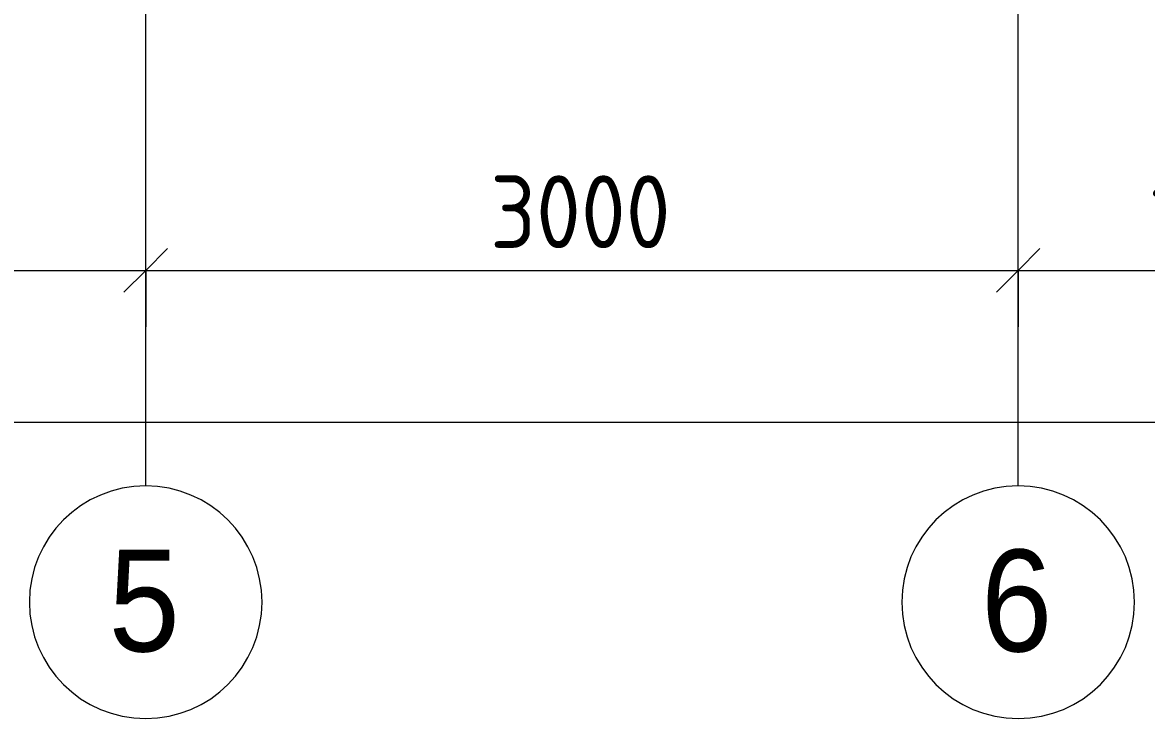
# Model space of a CAD drawing. Header units: millimetres. Extents: x -2766 to 205613, y -8553 to 29000.
# Drawn here: x 13586 to 17451, y -2706 to -313 of the extents above; entities that cross this region are included whole.
import ezdxf

# ---------------------------------------------------------------- set-up
doc = ezdxf.new("R2010")
doc.units = ezdxf.units.MM
for name, color, linetype, lineweight in [('A-ANNO-DIMS', 7, 'Continuous', 9), ('A-ANNO-DIMS-100', 7, 'Continuous', 9), ('Оси', 7, 'Continuous', 9), ('Оси-1', 7, 'Continuous', 20)]:
    doc.layers.add(name, color=color, linetype=linetype, lineweight=lineweight)
doc.styles.add('Arial', font='arial.ttf', dxfattribs={"width": 0.9, "height": 350})
doc.styles.add('ISOCPEUR', font='isocpeur.ttf', dxfattribs={"width": 0.9, "height": 250})
doc.dimstyles.new('ISO-2_5_0_9К_БОЛЬШОЙ', dxfattribs={"dimscale": 304.8, "dimtxt": 248.995294, "dimasz": 0.492126, "dimexe": 0.393701, "dimexo": 0.984252, "dimgap": 0, "dimtad": 1, "dimdec": 0, "dimrnd": 10, "dimzin": 0, "dimdsep": 46, "dimtxsty": 'ISOCPEUR', "dimblk1": 'OBLIQUE', "dimblk2": 'OBLIQUE', "dimsah": 1, "dimcen": 0.09, "dimdle": 0.393701, "dimazin": 0, "dimtfac": 1, "dimtdec": 4, "dimtix": 1, "dimtmove": 0, "dimatfit": 3, "dimfxl": 1, "dimtvp": 1, "dimtolj": 1, "dimtzin": 0, "dimarcsym": 2})

# ---------------------------------------------------------------- blocks, each defined once
blk = doc.blocks.new('Ось сетки - D8-29747960-План расстановки мебели и оборудования 2 этажа в осях 1-12')
at = {"layer": 'Оси-1'}
for start, end in [(360, 180), (180, 360)]:
    blk.add_arc((0, 0), 4, start, end, dxfattribs=at)
blk = doc.blocks.new('DIMBLOCK4-План расстановки мебели и оборудования 2 этажа в осях 1-12')
at = {"layer": 'A-ANNO-DIMS-100'}
for p, q in [((12510, -1359.1), (12510, -1045.2)), ((14010, -1359.1), (14010, -1045.2)), ((12510, -1165.2), (14010, -1165.2)), ((12510, -1165.2), (12510, -1359.1)), ((14010, -1165.2), (14010, -1359.1))]:
    blk.add_line(p, q, dxfattribs=at)
at = {"layer": 'A-ANNO-DIMS-100', "lineweight": 20}
for p, q in [((12510, -1165.2), (12585, -1090.2)), ((14010, -1165.2), (14085, -1090.2)), ((12510, -1165.2), (12435, -1240.2)), ((14010, -1165.2), (13935, -1240.2))]:
    blk.add_line(p, q, dxfattribs=at)
at = {"layer": 'A-ANNO-DIMS-100', "color": 0, "insert": (12965.5, -838.6), "char_height": 250, "width": 706.764, "attachment_point": 1, "line_spacing_factor": 1.149209, "style": 'ISOCPEUR'}
blk.add_mtext('1500', dxfattribs=at)
blk = doc.blocks.new('_Oblique')
at = {"color": 0, "linetype": 'ByBlock', "lineweight": -2}
blk.add_line((-0.5, -0.5), (0.5, 0.5), dxfattribs=at)
blk = doc.blocks.new('DIMBLOCK5-План расстановки мебели и оборудования 2 этажа в осях 1-12')
at = {"layer": 'A-ANNO-DIMS-100'}
for p, q in [((14010, -1359.1), (14010, -1045.2)), ((17010, -1359.1), (17010, -1045.2)), ((14010, -1165.2), (17010, -1165.2)), ((14010, -1165.2), (14010, -1359.1)), ((17010, -1165.2), (17010, -1359.1))]:
    blk.add_line(p, q, dxfattribs=at)
at = {"layer": 'A-ANNO-DIMS-100', "lineweight": 20}
for p, q in [((14010, -1165.2), (14085, -1090.2)), ((17010, -1165.2), (17085, -1090.2)), ((14010, -1165.2), (13935, -1240.2)), ((17010, -1165.2), (16935, -1240.2))]:
    blk.add_line(p, q, dxfattribs=at)
at = {"layer": 'A-ANNO-DIMS-100', "color": 0, "insert": (15194, -838.6), "char_height": 250, "width": 758.478, "attachment_point": 1, "line_spacing_factor": 1.149209, "style": 'ISOCPEUR'}
blk.add_mtext('3000', dxfattribs=at)
blk = doc.blocks.new('DIMBLOCK6-План расстановки мебели и оборудования 2 этажа в осях 1-12')
at = {"layer": 'A-ANNO-DIMS-100'}
for p, q in [((17010, -1359.1), (17010, -1045.2)), ((18510, -1359.1), (18510, -1045.2)), ((17010, -1165.2), (18510, -1165.2)), ((17010, -1165.2), (17010, -1359.1)), ((18510, -1165.2), (18510, -1359.1))]:
    blk.add_line(p, q, dxfattribs=at)
at = {"layer": 'A-ANNO-DIMS-100', "lineweight": 20}
for p, q in [((17010, -1165.2), (17085, -1090.2)), ((18510, -1165.2), (18585, -1090.2)), ((17010, -1165.2), (16935, -1240.2)), ((18510, -1165.2), (18435, -1240.2))]:
    blk.add_line(p, q, dxfattribs=at)
at = {"layer": 'A-ANNO-DIMS-100', "color": 0, "insert": (17465.5, -838.6), "char_height": 250, "width": 706.764, "attachment_point": 1, "line_spacing_factor": 1.149209, "style": 'ISOCPEUR'}
blk.add_mtext('1500', dxfattribs=at)
blk = doc.blocks.new('DIMBLOCK25-План расстановки мебели и оборудования 2 этажа в осях 1-12')
at = {"layer": 'A-ANNO-DIMS-100'}
for p, q in [((110, -1880.8), (110, -1566.8)), ((38310, -1880.8), (38310, -1566.8)), ((-10, -1686.8), (38430, -1686.8)), ((110, -1686.8), (110, -1880.8)), ((38310, -1686.8), (38310, -1880.8))]:
    blk.add_line(p, q, dxfattribs=at)
at = {"layer": 'A-ANNO-DIMS-100', "lineweight": 20}
for p, q in [((110, -1686.8), (185, -1611.8)), ((38310, -1686.8), (38385, -1611.8)), ((110, -1686.8), (35, -1761.8)), ((38310, -1686.8), (38235, -1761.8))]:
    blk.add_line(p, q, dxfattribs=at)
at = {"layer": 'A-ANNO-DIMS-100', "color": 0, "insert": (18815, -1360.2), "char_height": 250, "width": 948.097, "attachment_point": 1, "line_spacing_factor": 1.149209, "style": 'ISOCPEUR'}
blk.add_mtext('38200', dxfattribs=at)

msp = doc.modelspace()

# ---------------------------------------------------------------- linework, layer by layer
at = {"layer": 'Оси'}
for p, q in [((14010, -1906.3), (14010, 593.7)), ((17010, -1906.3), (17010, 593.7))]:
    msp.add_line(p, q, dxfattribs=at)

# ---------------------------------------------------------------- block references
at = {"layer": 'Оси-1', "xscale": 99.99999999999993, "yscale": 99.99999999999993, "zscale": 99.99999999999993}
for p in [(14010, -2306.3), (17010, -2306.3)]:
    msp.add_blockref('Ось сетки - D8-29747960-План расстановки мебели и оборудования 2 этажа в осях 1-12', p, dxfattribs=at)

# ---------------------------------------------------------------- texts
at = {"layer": 'Оси', "char_height": 350, "width": 303.038, "attachment_point": 1, "style": 'Arial'}
for s, insert in [('\\fArial|b0|i0|c204|p34|;\\W.9;5', (13882.5, -2125.6)), ('\\fArial|b0|i0|c204|p34|;\\W.9;6', (16882.5, -2125.6))]:
    msp.add_mtext(s, dxfattribs=dict(at, insert=insert))

# ---------------------------------------------------------------- dimensions: what is measured, and where the dimension line sits
at = {"layer": 'A-ANNO-DIMS'}
for base, p1, p2, override, picture, middle in [((14010, -1165.2), (12510, -1059.1), (14010, -1059.1), {"dimpost": '<>', "dimfxl": 1500}, 'DIMBLOCK4-План расстановки мебели и оборудования 2 этажа в осях 1-12', (13260, -1040.2)), ((17010, -1165.2), (14010, -1059.1), (17010, -1059.1), {"dimpost": '<>', "dimfxl": 3000}, 'DIMBLOCK5-План расстановки мебели и оборудования 2 этажа в осях 1-12', (15510, -1040.2)), ((18510, -1165.2), (17010, -1059.1), (18510, -1059.1), {"dimpost": '<>', "dimfxl": 1500}, 'DIMBLOCK6-План расстановки мебели и оборудования 2 этажа в осях 1-12', (17760, -1040.2)), ((38310, -1686.8), (110, -1580.8), (38310, -1580.8), {"dimpost": '<>', "dimfxl": 38199.999966}, 'DIMBLOCK25-План расстановки мебели и оборудования 2 этажа в осях 1-12', (19210, -1561.8))]:
    dim = msp.add_linear_dim(base=base, p1=p1, p2=p2, dimstyle='ISO-2_5_0_9К_БОЛЬШОЙ', override=override, dxfattribs=at)
    dim.commit()
    dim.dimension.update_dxf_attribs({"geometry": picture, "text_midpoint": middle})

doc.saveas('drawing.dxf')
